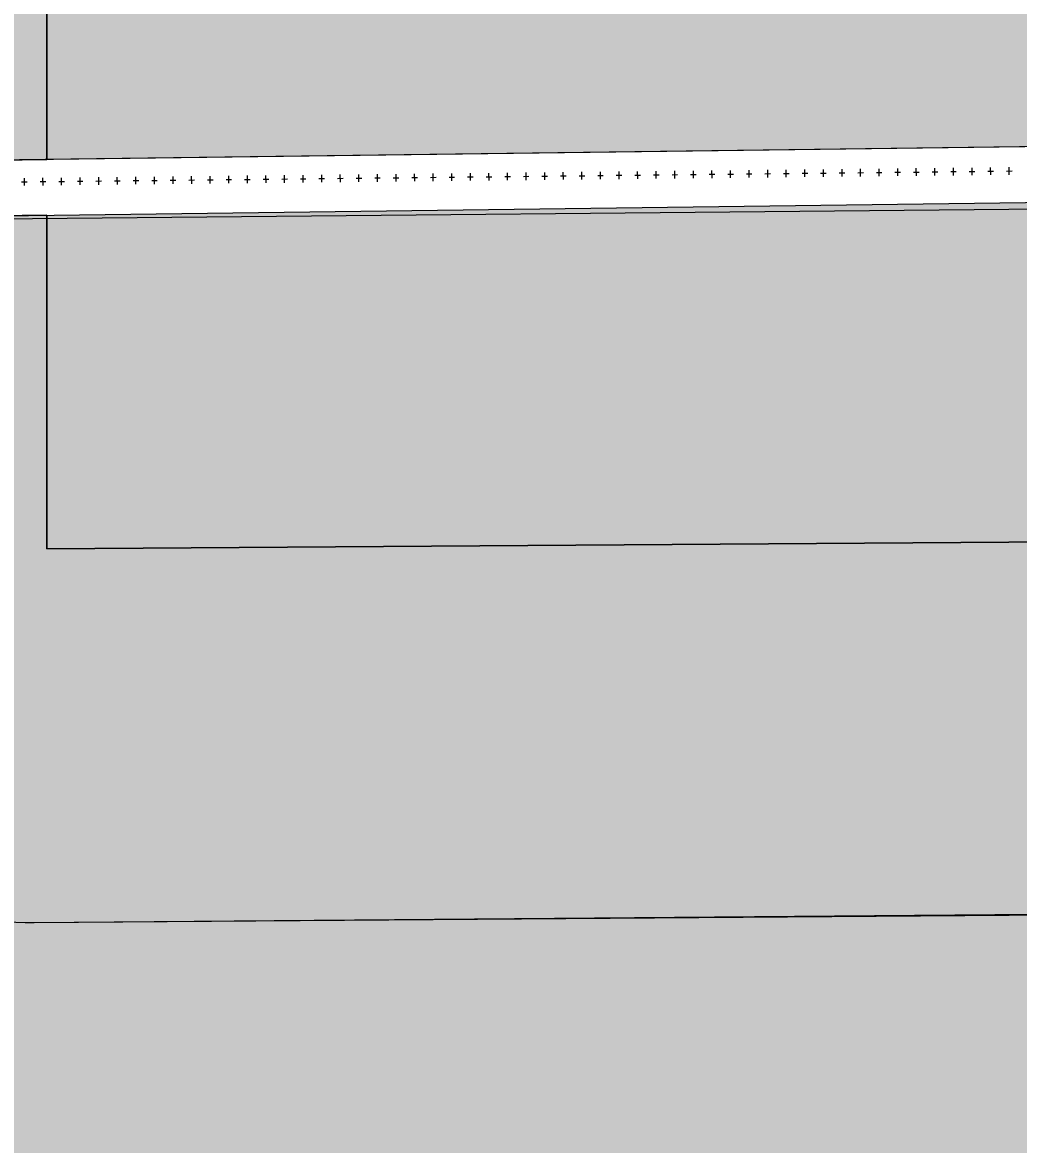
# Model space of a CAD drawing. Header units: millimetres. Extents: x -284281 to 1648660, y -821378 to -151356.
# Drawn here: x 175264 to 180623, y -276793 to -270759 of the extents above; entities that cross this region are included whole.
import ezdxf

# ---------------------------------------------------------------- set-up
doc = ezdxf.new("R2010")
doc.units = ezdxf.units.MM
doc.header["$MEASUREMENT"] = 0
doc.set_wipeout_variables(frame=1)
doc.linetypes.add('Wipeout_Contour', pattern=[1000, 0, -1000])
for name, color, linetype in [('Cotations - 1_100', 7, 'Continuous'), ('Divers - Dessin général', 7, 'Continuous'), ('Sols_ Dalles', 7, 'Continuous'), ('TopoAlt', 7, 'Continuous')]:
    doc.layers.add(name, color=color, linetype=linetype)
doc.styles.add('STYLE_GENERE_2', font='arial.ttf')
doc.dimstyles.new('STYLE_GENERE__2', dxfattribs={"dimtxt": 250, "dimasz": 190, "dimexe": 0.18, "dimexo": 0.0625, "dimgap": 0, "dimtad": 1, "dimlfac": 0.001, "dimzin": 0, "dimdsep": 46, "dimtxsty": 'STYLE_GENERE_2', "dimblk": 'ARROWHEAD_6', "dimblk1": 'ARROWHEAD_6', "dimblk2": 'ARROWHEAD_6', "dimcen": 0.09, "dimse1": 1, "dimse2": 1, "dimclrd": 7, "dimclre": 7, "dimclrt": 7, "dimazin": 0, "dimtfac": 1, "dimtdec": 4, "dimtmove": 0, "dimatfit": 3, "dimfxl": 1, "dimtolj": 1, "dimtzin": 0, "dimarcsym": 0})

# ---------------------------------------------------------------- blocks, each defined once
blk = doc.blocks.new('Dalle_27_1', base_point=(175317, -265609.8))
at = {"layer": 'Sols_ Dalles', "linetype": 'Continuous', "lineweight": 0, "true_color": 0x2e271c}
blk.add_hatch(color=250, dxfattribs=at).paths.add_polyline_path([(175317, -265609.8, 0.414214), (173317, -267609.8), (173317, -273599, 0.415791), (175327.8, -275599), (194877.9, -275451.7, 0.414214), (196867.1, -273441), (196856.2, -271418.8, -0.001346), (196856.2, -271408), (196856.2, -267609.8), (196856.2, -267109.8, 0.414214), (195356.2, -265609.8), (190394.7, -265609.8), (190394.7, -270609.8), (190571.1, -270609.8), (190571.1, -267596.8), (195571.1, -267563.7), (195571.1, -271408), (195571.2, -271408, 0.001346), (195571.2, -271425.7), (195571.1, -271425.7), (195582, -273450.5), (175394.7, -273590.2), (175394.7, -271810.1), (175394.7, -270609.8), (175394.7, -265609.8)])
at = {"layer": 'Sols_ Dalles', "color": 250, "linetype": 'Continuous', "lineweight": 5, "true_color": 0x1f1f1f, "flags": 128}
blk.add_lwpolyline([(195582, -273450.5), (175394.7, -273590.2), (175394.7, -271810.1), (175394.7, -270609.8), (175394.7, -265609.8), (175317, -265609.8, 0.414214), (173317, -267609.8), (173317, -273599, 0.415791), (175327.8, -275599), (194877.9, -275451.7, 0.414214)], format="xyb", dxfattribs=at)
blk = doc.blocks.new('Dalle_28_1', base_point=(175394.7, -271810.1))
at = {"linetype": 'Continuous', "lineweight": 0, "true_color": 0x90b349}
blk.add_hatch(color=55, dxfattribs=at).paths.add_polyline_path([(175394.7, -271810.1), (175394.7, -273590.2), (195582, -273450.5), (195571.1, -271436.3), (195571.1, -271498.6), (190571.1, -271498.6), (190571.1, -270609.8), (188115.6, -270609.8), (187894.7, -270609.8), (185394.7, -270609.8), (182894.7, -270609.8), (180394.7, -270609.8), (177894.7, -270609.8), (175394.7, -270609.8)])
at = {"color": 7, "linetype": 'Continuous', "lineweight": 5, "flags": 128}
blk.add_lwpolyline([(175394.7, -271810.1), (175394.7, -273590.2), (195582, -273450.5), (195571.1, -271436.3), (195571.1, -271498.6), (190571.1, -271498.6), (190571.1, -270609.8), (188115.6, -270609.8), (187894.7, -270609.8), (185394.7, -270609.8), (182894.7, -270609.8), (180394.7, -270609.8), (177894.7, -270609.8), (175394.7, -270609.8)], close=True, dxfattribs=at)
blk = doc.blocks.new('Mur_128_1', base_point=(173871.5, -271816.1))
at = {"color": 254, "linetype": 'Wipeout_Contour', "lineweight": 0, "ltscale": 1308401.986214933}
blk.add_wipeout([(173871.5, -271816.1), (190563.1, -271598.6), (190559.2, -271298.7), (173867.5, -271516.1)], dxfattribs=at).dxf.layer = 'TopoAlt'
at = {"layer": 'TopoAlt', "color": 190, "linetype": 'Continuous', "lineweight": 5, "true_color": 0x8002ff, "flags": 128}
for points in [[(190559.2, -271298.7), (173867.5, -271516.1)], [(173871.5, -271816.1), (190563.1, -271598.6)]]:
    blk.add_lwpolyline(points, dxfattribs=at)
blk = doc.blocks.new('Garde-corps_2_1')
at = {"color": 7, "linetype": 'Continuous', "lineweight": 5}
for p, q in [((177374.4, -271613.4), (177373.9, -271573.4)), ((177474.3, -271612.3), (177473.9, -271572.3)), ((177574.3, -271611.2), (177573.9, -271571.2)), ((177674.3, -271610.1), (177673.8, -271570.1)), ((177774.2, -271609), (177773.8, -271569)), ((177874.2, -271607.9), (177873.8, -271567.9)), ((177974.2, -271606.8), (177973.8, -271566.8)), ((178074.2, -271605.7), (178073.7, -271565.7)), ((178174.1, -271604.6), (178173.7, -271564.6)), ((178274.1, -271603.5), (178273.7, -271563.5)), ((178374.1, -271602.4), (178373.6, -271562.4)), ((178474.1, -271601.3), (178473.6, -271561.3)), ((178574, -271600.2), (178573.6, -271560.2)), ((178674, -271599.1), (178673.6, -271559.1)), ((178774, -271598), (178773.5, -271558.1)), ((178874, -271597), (178873.5, -271557)), ((178973.9, -271595.9), (178973.5, -271555.9)), ((179073.9, -271594.8), (179073.5, -271554.8)), ((179158.7, -271573.8), (179188.7, -271573.5)), ((179173.9, -271593.7), (179173.4, -271553.7)), ((179258.6, -271572.7), (179288.6, -271572.4)), ((179273.8, -271592.6), (179273.4, -271552.6)), ((179358.6, -271571.6), (179388.6, -271571.3)), ((179373.8, -271591.5), (179373.4, -271551.5)), ((179458.6, -271570.5), (179488.6, -271570.2)), ((179473.8, -271590.4), (179473.4, -271550.4)), ((179558.5, -271569.4), (179588.5, -271569.1)), ((179573.8, -271589.3), (179573.3, -271549.3)), ((179658.5, -271568.3), (179688.5, -271568)), ((179673.7, -271588.2), (179673.3, -271548.2)), ((179758.5, -271567.2), (179788.5, -271566.9)), ((179773.7, -271587.1), (179773.3, -271547.1)), ((179858.5, -271566.1), (179888.5, -271565.8)), ((179873.7, -271586), (179873.2, -271546)), ((179958.4, -271565), (179988.4, -271564.7)), ((179973.7, -271584.9), (179973.2, -271544.9)), ((180058.4, -271563.9), (180088.4, -271563.6)), ((180073.6, -271583.8), (180073.2, -271543.8)), ((180158.4, -271562.9), (180188.4, -271562.5)), ((180173.6, -271582.7), (180173.2, -271542.7)), ((180258.4, -271561.8), (180288.4, -271561.4)), ((180273.6, -271581.6), (180273.1, -271541.6)), ((180358.3, -271560.7), (180388.3, -271560.3)), ((180373.6, -271580.5), (180373.1, -271540.5)), ((180458.3, -271559.6), (180488.3, -271559.2)), ((180473.5, -271579.4), (180473.1, -271539.4)), ((180558.3, -271558.5), (180588.3, -271558.1)), ((180573.5, -271578.3), (180573.1, -271538.3)), ((175259.7, -271616.6), (175289.7, -271616.3)), ((175274.9, -271636.5), (175274.5, -271596.5)), ((175359.7, -271615.5), (175389.7, -271615.2)), ((175374.9, -271635.4), (175374.5, -271595.4)), ((175459.6, -271614.4), (175489.6, -271614.1)), ((175474.9, -271634.3), (175474.4, -271594.3)), ((175559.6, -271613.3), (175589.6, -271613)), ((175574.8, -271633.2), (175574.4, -271593.2)), ((175659.6, -271612.2), (175689.6, -271611.9)), ((175674.8, -271632.1), (175674.4, -271592.1)), ((175759.6, -271611.1), (175789.6, -271610.8)), ((175774.8, -271631), (175774.3, -271591)), ((175859.5, -271610), (175889.5, -271609.7)), ((175874.8, -271629.9), (175874.3, -271589.9)), ((175959.5, -271608.9), (175989.5, -271608.6)), ((175974.7, -271628.8), (175974.3, -271588.8)), ((176059.5, -271607.8), (176089.5, -271607.5)), ((176074.7, -271627.7), (176074.3, -271587.7)), ((176159.5, -271606.7), (176189.5, -271606.4)), ((176174.7, -271626.6), (176174.2, -271586.6)), ((176259.4, -271605.6), (176289.4, -271605.3)), ((176274.7, -271625.5), (176274.2, -271585.5)), ((176359.4, -271604.6), (176389.4, -271604.2)), ((176374.6, -271624.4), (176374.2, -271584.4)), ((176459.4, -271603.5), (176489.4, -271603.1)), ((176474.6, -271623.3), (176474.2, -271583.3)), ((176559.4, -271602.4), (176589.4, -271602)), ((176574.6, -271622.2), (176574.1, -271582.2)), ((176659.3, -271601.3), (176689.3, -271600.9)), ((176674.5, -271621.1), (176674.1, -271581.1)), ((176759.3, -271600.2), (176789.3, -271599.8)), ((176774.5, -271620), (176774.1, -271580)), ((176859.3, -271599.1), (176889.3, -271598.7)), ((176874.5, -271618.9), (176874.1, -271578.9)), ((176959.2, -271598), (176989.2, -271597.6)), ((176974.5, -271617.8), (176974, -271577.8)), ((177059.2, -271596.9), (177089.2, -271596.5)), ((177074.4, -271616.7), (177074, -271576.7)), ((177159.2, -271595.8), (177189.2, -271595.4)), ((177174.4, -271615.6), (177174, -271575.6)), ((177259.2, -271594.7), (177289.2, -271594.3)), ((177274.4, -271614.5), (177273.9, -271574.5)), ((177359.1, -271593.6), (177389.1, -271593.2)), ((177459.1, -271592.5), (177489.1, -271592.2)), ((177559.1, -271591.4), (177589.1, -271591.1)), ((177659.1, -271590.3), (177689.1, -271590)), ((177759, -271589.2), (177789, -271588.9)), ((177859, -271588.1), (177889, -271587.8)), ((177959, -271587), (177989, -271586.7)), ((178059, -271585.9), (178088.9, -271585.6)), ((178158.9, -271584.8), (178188.9, -271584.5)), ((178258.9, -271583.7), (178288.9, -271583.4)), ((178358.9, -271582.6), (178388.9, -271582.3)), ((178458.8, -271581.5), (178488.8, -271581.2)), ((178558.8, -271580.4), (178588.8, -271580.1)), ((178658.8, -271579.3), (178688.8, -271579)), ((178758.8, -271578.2), (178788.8, -271577.9)), ((178858.7, -271577.1), (178888.7, -271576.8)), ((178958.7, -271576), (178988.7, -271575.7)), ((179058.7, -271574.9), (179088.7, -271574.6))]:
    blk.add_line(p, q, dxfattribs=at)
blk = doc.blocks.new('Garde-corps_4_1')
at = {"color": 7, "linetype": 'Continuous', "lineweight": 5}
for p, q in [((177374.4, -271613.4), (177373.9, -271573.4)), ((177474.3, -271612.3), (177473.9, -271572.3)), ((177574.3, -271611.2), (177573.9, -271571.2)), ((177674.3, -271610.1), (177673.8, -271570.1)), ((177774.2, -271609), (177773.8, -271569)), ((177874.2, -271607.9), (177873.8, -271567.9)), ((177974.2, -271606.8), (177973.8, -271566.8)), ((178074.2, -271605.7), (178073.7, -271565.7)), ((178174.1, -271604.6), (178173.7, -271564.6)), ((178274.1, -271603.5), (178273.7, -271563.5)), ((178374.1, -271602.4), (178373.6, -271562.4)), ((178474.1, -271601.3), (178473.6, -271561.3)), ((178574, -271600.2), (178573.6, -271560.2)), ((178674, -271599.1), (178673.6, -271559.1)), ((178774, -271598), (178773.5, -271558.1)), ((178874, -271597), (178873.5, -271557)), ((178973.9, -271595.9), (178973.5, -271555.9)), ((179073.9, -271594.8), (179073.5, -271554.8)), ((179158.7, -271573.8), (179188.7, -271573.5)), ((179173.9, -271593.7), (179173.4, -271553.7)), ((179258.6, -271572.7), (179288.6, -271572.4)), ((179273.8, -271592.6), (179273.4, -271552.6)), ((179358.6, -271571.6), (179388.6, -271571.3)), ((179373.8, -271591.5), (179373.4, -271551.5)), ((179458.6, -271570.5), (179488.6, -271570.2)), ((179473.8, -271590.4), (179473.4, -271550.4)), ((179558.5, -271569.4), (179588.5, -271569.1)), ((179573.8, -271589.3), (179573.3, -271549.3)), ((179658.5, -271568.3), (179688.5, -271568)), ((179673.7, -271588.2), (179673.3, -271548.2)), ((179758.5, -271567.2), (179788.5, -271566.9)), ((179773.7, -271587.1), (179773.3, -271547.1)), ((179858.5, -271566.1), (179888.5, -271565.8)), ((179873.7, -271586), (179873.2, -271546)), ((179958.4, -271565), (179988.4, -271564.7)), ((179973.7, -271584.9), (179973.2, -271544.9)), ((180058.4, -271563.9), (180088.4, -271563.6)), ((180073.6, -271583.8), (180073.2, -271543.8)), ((180158.4, -271562.9), (180188.4, -271562.5)), ((180173.6, -271582.7), (180173.2, -271542.7)), ((180258.4, -271561.8), (180288.4, -271561.4)), ((180273.6, -271581.6), (180273.1, -271541.6)), ((180358.3, -271560.7), (180388.3, -271560.3)), ((180373.6, -271580.5), (180373.1, -271540.5)), ((180458.3, -271559.6), (180488.3, -271559.2)), ((180473.5, -271579.4), (180473.1, -271539.4)), ((180558.3, -271558.5), (180588.3, -271558.1)), ((180573.5, -271578.3), (180573.1, -271538.3)), ((175259.7, -271616.6), (175289.7, -271616.3)), ((175274.9, -271636.5), (175274.5, -271596.5)), ((175359.7, -271615.5), (175389.7, -271615.2)), ((175374.9, -271635.4), (175374.5, -271595.4)), ((175459.6, -271614.4), (175489.6, -271614.1)), ((175474.9, -271634.3), (175474.4, -271594.3)), ((175559.6, -271613.3), (175589.6, -271613)), ((175574.8, -271633.2), (175574.4, -271593.2)), ((175659.6, -271612.2), (175689.6, -271611.9)), ((175674.8, -271632.1), (175674.4, -271592.1)), ((175759.6, -271611.1), (175789.6, -271610.8)), ((175774.8, -271631), (175774.3, -271591)), ((175859.5, -271610), (175889.5, -271609.7)), ((175874.8, -271629.9), (175874.3, -271589.9)), ((175959.5, -271608.9), (175989.5, -271608.6)), ((175974.7, -271628.8), (175974.3, -271588.8)), ((176059.5, -271607.8), (176089.5, -271607.5)), ((176074.7, -271627.7), (176074.3, -271587.7)), ((176159.5, -271606.7), (176189.5, -271606.4)), ((176174.7, -271626.6), (176174.2, -271586.6)), ((176259.4, -271605.6), (176289.4, -271605.3)), ((176274.7, -271625.5), (176274.2, -271585.5)), ((176359.4, -271604.6), (176389.4, -271604.2)), ((176374.6, -271624.4), (176374.2, -271584.4)), ((176459.4, -271603.5), (176489.4, -271603.1)), ((176474.6, -271623.3), (176474.2, -271583.3)), ((176559.4, -271602.4), (176589.4, -271602)), ((176574.6, -271622.2), (176574.1, -271582.2)), ((176659.3, -271601.3), (176689.3, -271600.9)), ((176674.5, -271621.1), (176674.1, -271581.1)), ((176759.3, -271600.2), (176789.3, -271599.8)), ((176774.5, -271620), (176774.1, -271580)), ((176859.3, -271599.1), (176889.3, -271598.7)), ((176874.5, -271618.9), (176874.1, -271578.9)), ((176959.2, -271598), (176989.2, -271597.6)), ((176974.5, -271617.8), (176974, -271577.8)), ((177059.2, -271596.9), (177089.2, -271596.5)), ((177074.4, -271616.7), (177074, -271576.7)), ((177159.2, -271595.8), (177189.2, -271595.4)), ((177174.4, -271615.6), (177174, -271575.6)), ((177259.2, -271594.7), (177289.2, -271594.3)), ((177274.4, -271614.5), (177273.9, -271574.5)), ((177359.1, -271593.6), (177389.1, -271593.2)), ((177459.1, -271592.5), (177489.1, -271592.2)), ((177559.1, -271591.4), (177589.1, -271591.1)), ((177659.1, -271590.3), (177689.1, -271590)), ((177759, -271589.2), (177789, -271588.9)), ((177859, -271588.1), (177889, -271587.8)), ((177959, -271587), (177989, -271586.7)), ((178059, -271585.9), (178088.9, -271585.6)), ((178158.9, -271584.8), (178188.9, -271584.5)), ((178258.9, -271583.7), (178288.9, -271583.4)), ((178358.9, -271582.6), (178388.9, -271582.3)), ((178458.8, -271581.5), (178488.8, -271581.2)), ((178558.8, -271580.4), (178588.8, -271580.1)), ((178658.8, -271579.3), (178688.8, -271579)), ((178758.8, -271578.2), (178788.8, -271577.9)), ((178858.7, -271577.1), (178888.7, -271576.8)), ((178958.7, -271576), (178988.7, -271575.7)), ((179058.7, -271574.9), (179088.7, -271574.6))]:
    blk.add_line(p, q, dxfattribs=at)
blk = doc.blocks.new('*D549')
at = {"layer": 'Cotations - 1_100', "color": 7, "linetype": 'Continuous', "lineweight": 5, "transparency": 16777216}
for p, q in [((170588.6, -259410.6), (170588.6, -259260.6)), ((170688.6, -259510.6), (170488.6, -259310.6)), ((170776.1, -259410.6), (170401.1, -259410.6)), ((170588.6, -271829.4), (170588.6, -259410.6)), ((170488.6, -271729.4), (170688.6, -271929.4)), ((170776.1, -271829.4), (170401.1, -271829.4)), ((170588.6, -271979.4), (170588.6, -271829.4))]:
    blk.add_line(p, q, dxfattribs=at)
at = {"layer": 'Cotations - 1_100', "color": 7, "lineweight": 5, "transparency": 16777216, "insert": (170538.6, -266047.4), "char_height": 250, "attachment_point": 7, "rotation": 90, "style": 'STYLE_GENERE_2'}
blk.add_mtext('\\A1;{\\pql;\\fArial|b0|i0|c0|p38;12,42}', dxfattribs=at)
blk = doc.blocks.new('ARROWHEAD_6')
at = {"color": 0, "linetype": 'Continuous', "lineweight": 0}
for p, q in [((-0.5, -0.5), (0.5, 0.5)), ((0, 0), (-1, 0))]:
    blk.add_line(p, q, dxfattribs=at)

msp = doc.modelspace()

# ---------------------------------------------------------------- hatches: boundary and pattern name
at = {"linetype": 'Continuous', "lineweight": 0, "true_color": 0x6f6f6f}
h = msp.add_hatch(color=8, dxfattribs=at)
h.paths.add_polyline_path([(141848.4421, -295062.57111), (269220.82107, -293826.86817), (269220.82107, -270902.73426), (268763.04853, -270902.73426), (254213.59981, -271040.57524), (254213.59981, -163437.63526), (153156.19977, -163437.63526), (153156.19977, -271040.57524), (153182.9625, -271040.57014), (153183.14559, -272000.51417, -0.4094273642), (149183.68145, -275935.04226), (141848.4421, -275935.04226)])
h.paths.add_polyline_path([(158435.58359, -260639.95299), (155145.58359, -260639.95299), (155145.58359, -248364.9528), (155145.58359, -243089.97435), (155145.58359, -242189.97435), (158435.58359, -242189.97435)], flags=0)
h.paths.add_polyline_path([(161503.43335, -171995.57011), (161503.43335, -193810.57122), (161503.43335, -230015.57011), (161503.43335, -260810.57129), (196775.04197, -260810.57129), (196775.04197, -222495.57011), (186955.54197, -222495.57011), (186955.54197, -218295.57011), (196754.55038, -218295.57011), (196754.55038, -208495.57004), (196754.55038, -204495.57011), (193355.54197, -204495.57011), (193355.54197, -195161.53481), (195576.03357, -195161.53481), (195576.03357, -189810.57129), (217850.06795, -189810.57129), (217850.06795, -262266.88531), (245610.04479, -262266.88531), (245610.04479, -253395.57129), (245626.03357, -253395.57129), (246426.03357, -253395.57129), (247826.03357, -253395.57129), (247826.03357, -248005.57129), (247826.03357, -246605.57129), (245626.03357, -246605.57129), (245610.04479, -246605.57129), (245610.04479, -171995.57011), (212806.27958, -171995.57011)], flags=0)
h.paths.add_polyline_path([(162737.04244, -269433.91257, -0.0903186603), (162858.77258, -268727.62319, -0.2014487277), (163912.63869, -267592.73981, -0.1042114453), (164718.00561, -267415.05524), (165317.97869, -267409.37112, -0.1040446075), (166125.35422, -267571.24421, -0.2382554567), (167284.25653, -268953.31764, -0.0551886218), (167336.83602, -269390.33428), (167338.93075, -269611.43843), (167351.04633, -270890.26697), (167092.5827, -271892.76052, -0.2679491924), (165370.08316, -272909.1243), (164770.11009, -272914.80843, -0.1937174639), (163379.25202, -272370.18517, -0.0705687558), (163028.66346, -271931.26196, -0.1316524976), (162751.25276, -270933.84526)], flags=0)
h.paths.add_polyline_path([(175327.75206, -275599.00212, -0.4157910988), (173316.98603, -273599.0311), (173316.98603, -273452.05237), (173330.48786, -267377.82411, -0.3805567013), (175316.98603, -265609.82626), (175394.71409, -265609.82626), (175394.71409, -270609.82626), (190394.71409, -270609.82626), (190394.71409, -265609.82626), (195356.19118, -265609.82626, -0.4142135624), (196856.19118, -267109.82626), (196856.19118, -273660.69924, -0.3455016121), (195137.28541, -275433.43196)], flags=0)
h.paths.add_polyline_path([(205510.09252, -271504.08297, -0.1344739343), (205230.94767, -270484.93746), (205230.94767, -268984.93746, -0.4142135624), (207230.94767, -266984.93746), (207830.94767, -266984.93746, -0.4142135624), (209830.94767, -268984.93746), (209830.94767, -270484.93746, -0.1288203455), (209574.03043, -271465.58136, -0.2709362909), (207830.94767, -272484.93746), (207230.94767, -272484.93746, -0.2649799965)], flags=0)
h.paths.add_polyline_path([(217862.68721, -273329.32486), (217869.94938, -267730.33623, -0.0985615086), (218100.71805, -266943.72092), (218117.68082, -266951.54513, -0.2588490016), (219955.479, -265605.82722), (219953.14148, -265587.29374), (220637.56856, -265587.29374), (220637.56856, -265687.29374), (220637.56856, -270687.29374), (250537.56856, -270687.29374), (250537.56856, -265687.29374), (252208.00356, -265687.29374), (254186.29382, -265687.29374), (254186.29382, -267687.29374), (254186.29382, -271062.25464, 0.001345761), (254186.3228, -271073.02067), (254197.20856, -273095.23292, -0.4142135624), (252208.00356, -275105.96997), (243484.53401, -275105.96997, -0.0051889555), (243431.43827, -275116.10287), (235447.992, -275196.19066), (220071.01237, -275253.23979, -0.3865533313), (217873.0891, -273475.38502, -0.0251892193)], flags=0)
at = {"linetype": 'Continuous', "lineweight": 0, "true_color": 0x90b349}
msp.add_hatch(color=55, dxfattribs=at).paths.add_polyline_path([(175394.71409, -271810.11543), (175394.71409, -273590.23861), (195581.99061, -273450.48842), (195571.1483, -271436.34552), (195571.1483, -271563.70769), (190571.1483, -271563.70769), (190571.1483, -270609.82626), (188115.56926, -270609.82626), (187894.71409, -270609.82626), (185394.71409, -270609.82626), (182894.71409, -270609.82626), (180394.71409, -270609.82626), (177894.71409, -270609.82626), (175394.71409, -270609.82626)])

# ---------------------------------------------------------------- linework, layer by layer
at = {"color": 9, "linetype": 'Continuous', "lineweight": 5}
msp.add_lwpolyline([(173316.98603, -273452.05237), (173316.98603, -273599.0311, 0.4157910988), (175327.75206, -275599.00212), (195137.28541, -275433.43196, 0.3455016121), (196856.19118, -273660.69924), (196856.19118, -267109.82626, 0.4142135624), (195356.19118, -265609.82626), (190394.71409, -265609.82626), (190394.71409, -270609.82626), (175394.71409, -270609.82626), (175394.71409, -265609.82626), (175316.98603, -265609.82626, 0.3805567013), (173330.48786, -267377.82411)], format="xyb", close=True, dxfattribs=at)
at = {"color": 7, "linetype": 'Continuous', "lineweight": 5}
msp.add_lwpolyline([(175394.71409, -271810.11543), (175394.71409, -273590.23861), (195581.99061, -273450.48842), (195571.1483, -271436.34552), (195571.1483, -271563.70769), (190571.1483, -271563.70769), (190571.1483, -270609.82626), (188115.56926, -270609.82626), (187894.71409, -270609.82626), (185394.71409, -270609.82626), (182894.71409, -270609.82626), (180394.71409, -270609.82626), (177894.71409, -270609.82626), (175394.71409, -270609.82626)], close=True, dxfattribs=at)

# ---------------------------------------------------------------- block references
msp.add_blockref('Dalle_28_1', (175394.71409, -271810.11543), dxfattribs=at)
at = {"layer": 'Sols_ Dalles', "color": 250, "linetype": 'Continuous', "lineweight": 5, "true_color": 0x1f1f1f}
msp.add_blockref('Dalle_27_1', (175316.98603, -265609.82626), dxfattribs=at)

# ---------------------------------------------------------------- next in the draw order: block references
at = {"layer": 'TopoAlt', "color": 211, "lineweight": 5, "true_color": 0xfe55ff}
msp.add_blockref('Mur_128_1', (173871.45753, -271816.12119), dxfattribs=at)

# ---------------------------------------------------------------- next in the draw order: wipeouts: each hides what was drawn before it
at = {"color": 254, "linetype": 'Wipeout_Contour', "lineweight": 0, "ltscale": 1308889.27903806}
msp.add_wipeout([(174332.38443, -271810.11543), (190563.12164, -271598.63299), (190559.21305, -271298.65845), (174328.47584, -271510.14089)], dxfattribs=at).dxf.layer = 'TopoAlt'

# ---------------------------------------------------------------- next in the draw order: hatches: boundary and pattern name
at = {"layer": 'Sols_ Dalles', "linetype": 'Continuous', "lineweight": 0, "true_color": 0x2e271c}
msp.add_hatch(color=250, dxfattribs=at).paths.add_polyline_path([(173316.98603, -273599.0311, 0.4157910988), (175327.75206, -275599.00212), (194877.90091, -275451.7323, 0.4142135624), (196867.10591, -273440.99525), (196856.22015, -271418.783), (196856.22015, -271563.70769), (195571.8339, -271563.70769), (195581.99061, -273450.48842), (175394.71409, -273590.2317), (175394.71409, -271810.11543), (175394.71409, -271796.27354), (174332.38443, -271810.11543), (174328.47584, -271510.14089), (175394.71409, -271496.24807), (175394.71409, -270609.82626), (175394.71409, -265609.82626), (175316.98603, -265609.82626, 0.4142135624), (173316.98603, -267609.82626)])

# ---------------------------------------------------------------- next in the draw order: linework, layer by layer
at = {"layer": 'Divers - Dessin général', "color": 14, "linetype": 'Continuous', "lineweight": 5, "true_color": 0x990000}
msp.add_lwpolyline([(254205.67628, -163437.63526), (254186.29382, -271067.6377), (152856.38803, -272027.63374), (152839.018, -197317.63509), (152835.67579, -163437.63526)], close=True, dxfattribs=at)
at = {"layer": 'Sols_ Dalles', "color": 7, "linetype": 'Continuous', "lineweight": 5, "flags": 128}
msp.add_lwpolyline([(173316.98603, -273599.0311, 0.4157910988), (175327.75206, -275599.00212), (194877.90091, -275451.7323, 0.4142135624), (196867.10591, -273440.99525), (196856.22015, -271418.783), (196856.22015, -271563.70769), (195571.8339, -271563.70769), (195581.99061, -273450.48842), (175394.71409, -273590.2317), (175394.71409, -271810.11543), (175394.71409, -271796.27354), (174332.38443, -271810.11543), (174328.47584, -271510.14089), (175394.71409, -271496.24807), (175394.71409, -270609.82626), (175394.71409, -265609.82626), (175316.98603, -265609.82626, 0.4142135624), (173316.98603, -267609.82626)], format="xyb", close=True, dxfattribs=at)
at = {"layer": 'TopoAlt', "color": 190, "linetype": 'Continuous', "lineweight": 5, "true_color": 0x8002ff}
for points in [[(190559.21305, -271298.65845), (174328.47584, -271510.14089)], [(174332.38443, -271810.11543), (190563.12164, -271598.63299)]]:
    msp.add_lwpolyline(points, dxfattribs=at)

# ---------------------------------------------------------------- next in the draw order: block references
at = {"color": 7, "linetype": 'Continuous', "lineweight": 5}
for name in ['Garde-corps_2_1', 'Garde-corps_4_1']:
    msp.add_blockref(name, (0, 0), dxfattribs=at)

# ---------------------------------------------------------------- next in the draw order: dimensions: what is measured, and where the dimension line sits
at = {"layer": 'Cotations - 1_100', "color": 7, "linetype": 'Continuous', "lineweight": 5}
dim = msp.add_linear_dim(base=(170588.57942, -259410.57129), p1=(173777.12551, -271829.4314), p2=(195375.04197, -259410.57129), angle=90, dimstyle='STYLE_GENERE__2', dxfattribs=at)
dim.commit()
dim.dimension.update_dxf_attribs({"geometry": '*D549', "text_midpoint": (170413.57942, -265627.42888), "dimtype": 160, "text_rotation": 90})

doc.saveas('drawing.dxf')
